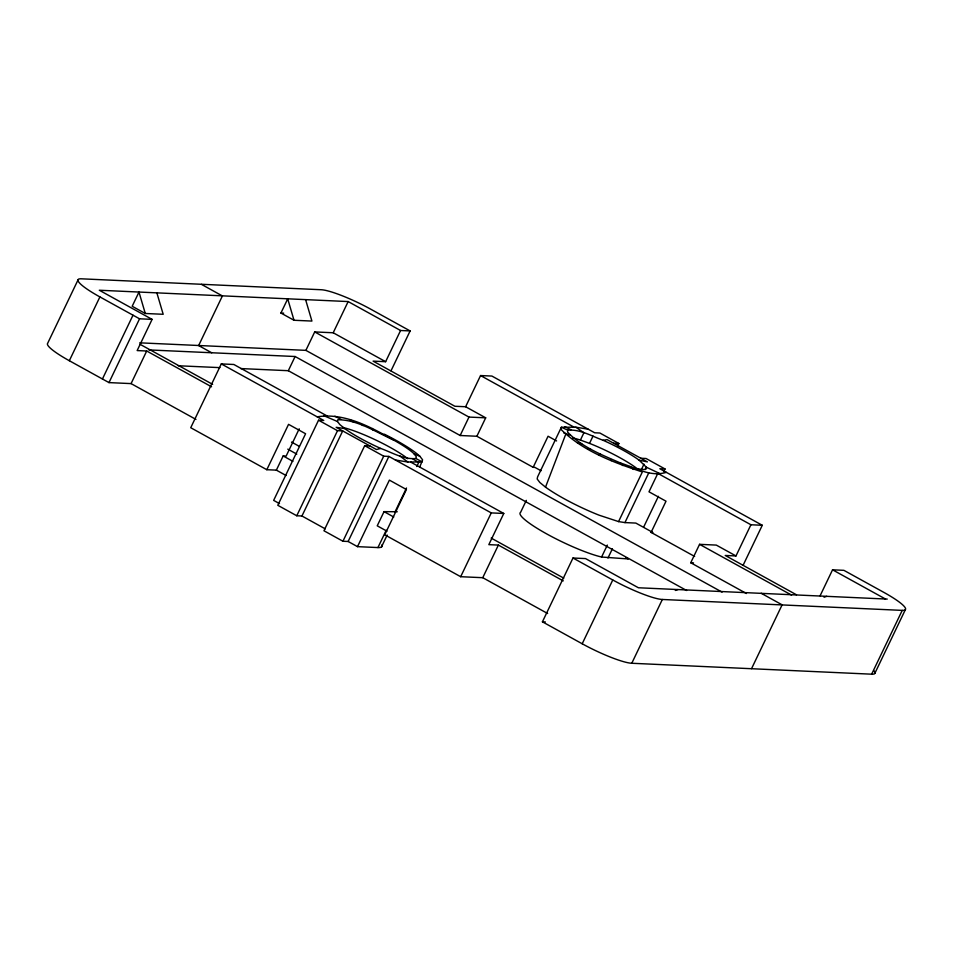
<?xml version="1.0" encoding="UTF-8"?>
<svg xmlns="http://www.w3.org/2000/svg" width="953" height="953" viewBox="0 0 953 953"><rect width="100%" height="100%" fill="white"/><g stroke="black" fill="none" stroke-linecap="round" stroke-linejoin="round"><path stroke-width="1.43" d="M395.435 460.025L407.801 462.014L422.203 461.931L415.937 458.524C403.572 459.644 392.005 452.484 380.688 448.434A43.778 6.85 25.6 0 1 344.664 428.552L339.816 424.55L337.481 421.536L337.839 419.737C357.685 419.737 375.613 431.971 393.291 439.857A43.778 6.85 25.6 0 1 413.959 453.711L419.916 456.332L422.62 459.834L419.642 467.304M415.937 458.524L416.294 456.713L413.959 453.711M659.607 473.462L646.313 467.184L639.129 460.18A43.778 6.85 25.6 0 0 603.106 440.286C591.789 436.236 580.222 429.088 567.869 430.196L567.511 432.007C581.687 447.076 602.141 454.962 620.784 463.134C635.865 467.744 649.851 477.262 666.385 472.354M565.641 434.508L545.521 487.15L539.839 482.492L537.17 478.99L537.587 476.893L561.365 427.266L575.767 427.182L588.132 429.172M78.217 279.527L47.65 343.318A41.384 6.468 25.6 0 0 69.331 360.722L108.987 382.606L131.073 383.606L195.961 419.415M69.331 360.722L99.898 296.919A41.384 6.468 25.6 0 1 81.35 278.812L321.221 289.736A41.384 6.468 25.6 0 1 370.8 309.225L410.124 330.929L391.016 370.8M102.436 378.984L133.003 315.193M108.987 382.606L139.555 318.802L152.099 319.374L137.149 350.573L146.702 351.002L211.578 386.799M131.073 383.606L146.702 351.002M326.95 415.877L233.854 364.487L221.299 363.915L190.731 427.718L266.816 469.71L276.358 470.139L286.091 475.511M294.012 320.268L280.921 313.037L287.711 298.861L294.012 320.268L311.917 321.066L305.603 299.659M240.728 368.561L288.318 370.705L295.108 356.517L722.076 592.123M139.71 342.83L305.877 350.359L314.704 331.93L333.205 332.764L385.631 361.687L400.57 330.5L410.124 330.929M266.816 469.71L288.556 424.347L305.591 433.746L273.654 500.385L279.479 503.601M333.205 332.764L348.155 301.565L400.57 330.5M276.358 470.139L283.16 455.963L286.138 456.094L299.218 428.802M221.299 363.915L323.734 420.452L318.54 420.225L277.788 505.293L296.764 515.764L301.946 516.002L325.247 528.855M296.764 515.764L337.517 430.696L342.711 430.923L301.946 516.002M369.895 445.933L364.701 445.694L323.949 530.761L342.937 541.244L348.131 541.483L357.506 546.653L377.936 547.57A50.938 7.969 25.6 0 0 381.867 544.902M342.937 541.244L383.702 456.177L388.884 456.416L491.248 512.905L503.78 513.464L488.829 544.651L498.371 545.08L563.259 580.889M348.131 541.483L388.884 456.416M357.506 546.653L389.384 480.121L406.407 489.52L384.726 534.788L460.68 576.708L482.754 577.697L547.63 613.506M397.258 511.749L384.035 511.642L377.233 525.818L386.966 531.19M377.936 547.57L386.215 530.285M394.923 512.118L406.49 487.984M416.771 466.529L418.689 462.503L412.911 459.012M381.45 546.998L387.18 535.038M385.631 361.687L373.099 361.127L454.879 406.264L465.612 406.74L480.562 375.553L491.891 376.054L594.684 432.781L599.878 433.019L618.866 443.502L617.592 446.159M460.156 435.509L468.983 417.08L485.696 417.819L476.869 436.26L460.156 435.509L305.877 350.359M460.68 576.708L491.248 512.905M476.869 436.26L533.168 467.327L548.07 436.236L556.588 440.941M482.754 577.697L498.371 545.08M526.33 500.373L520.6 512.333A50.938 7.969 25.6 0 0 546.951 534.049A50.938 7.969 25.6 0 0 601.593 557.029L628.396 558.958L626.061 557.672M572.848 437.904A43.778 6.85 25.6 0 1 580.401 440.072L583.915 432.745L575.767 427.182M580.401 440.072L589.526 443.383L593.04 436.057M874.27 671.007A41.384 6.468 25.6 0 1 871.65 674.188L631.779 663.264A41.384 6.468 25.6 0 1 582.2 643.775L542.424 621.821L572.991 558.017L585.523 558.577L638.403 587.763L887.243 599.092M641.643 469.055L643.99 464.171M601.593 557.029L607.323 545.068M545.509 487.138A50.985 7.981 25.6 0 0 599.151 515.204L618.568 521.589L642.346 471.961C613.458 462.515 582.855 450.995 560.948 429.374L561.365 427.266L567.869 430.196M645.145 469.626L646.313 467.184A43.778 6.85 25.6 0 1 637.462 468.614M607.954 558.041L612.422 548.737M618.568 521.589L624.942 522.589L648.719 472.974M663.753 471.628L665.027 468.971L646.051 458.5L640.857 458.274M582.2 643.775L612.767 579.972A41.384 6.468 25.6 0 0 662.347 599.473L902.229 610.385L871.65 674.188M643.716 526.973L658.404 496.31M694.642 556.445L651.078 532.405L666.016 501.207L648.993 491.808L657.82 473.379L750.916 524.758L762.281 525.282L743.173 565.153M631.779 663.264L662.347 599.473M746.449 593.505L690.734 562.758L699.562 544.33L716.287 545.092L735.978 555.944L750.916 524.758M751.56 668.637L782.127 604.833L761.173 593.266M820.092 595.804L832.553 569.811L843.893 570.335L883.669 592.278A41.384 6.468 25.6 0 1 902.229 610.385M874.783 673.473L905.35 609.682M599.199 454.998L600.39 454.033M383.416 434.687L384.369 434.199A50.938 7.969 25.6 0 1 419.916 456.332M675.308 590.467L677.964 589.538M824.035 597.245L826.692 596.316M380.688 448.434L376.447 449.542L336.159 427.313L344.664 428.552M317.182 416.842C344.343 412.482 370.479 426.908 393.291 439.857M603.106 440.286L607.132 439.655L647.409 461.883L639.129 460.18M587.703 448.982L590.503 448.863M348.155 301.565L99.303 290.236L152.099 319.374M280.921 313.037L283.672 313.156M145.285 313.489L138.983 292.083L132.181 306.258L145.285 313.489L163.189 314.287L156.876 292.881M148.799 349.918L295.108 356.517M178.259 365.761L219.905 367.632M613.672 443.264L618.866 443.502M665.027 468.971L659.833 468.745L762.281 525.282M533.168 467.327L534.955 467.411L541.042 470.77M624.942 522.589L635.83 523.078L652.865 532.477L651.078 532.405M735.978 555.944L725.233 555.468L796.494 594.803M690.734 562.758L693.522 562.889M542.424 621.821L545.366 621.952M577.506 443.014L581.735 443.741M563.652 432.865L569.834 435.021M323.96 415.746L337.481 421.536M564.879 426.694L570.883 429.708M334.848 416.235L340.864 419.249M480.562 375.553L573.98 427.111M832.553 569.811L885.456 599.008M465.612 406.74L485.696 417.819M314.704 331.93L468.983 417.08M699.562 544.33L791.562 595.101M201.452 284.363L222.406 295.93L198.629 345.558L211.733 352.789M288.318 370.705L686.636 590.503M410.791 462.145L503.78 513.464M99.898 296.919L139.555 318.802M572.991 558.017L612.767 579.972M318.54 420.225L337.517 430.696M364.701 445.694L383.702 456.177M140.091 344.319L212.65 384.369M491.176 538.088L563.771 578.149M291.547 442.073L299.349 446.385M287.77 449.137L296.788 454.104M283.16 455.963L292.893 461.335M384.035 511.642L393.756 517.002M350.013 419.761L353.897 422.274M399.879 455.975L407.801 462.014M629.909 466.446L633.554 469.448M360.627 423.608L363.01 425.586M620.784 463.134L622.94 465.588M610.599 459.143L611.218 460.656M372.349 428.54L372.968 430.065M589.526 443.383A43.778 6.85 25.6 0 1 637.843 469.198M342.83 427.444A43.778 6.85 25.6 0 1 407.824 458.738"/></g></svg>
